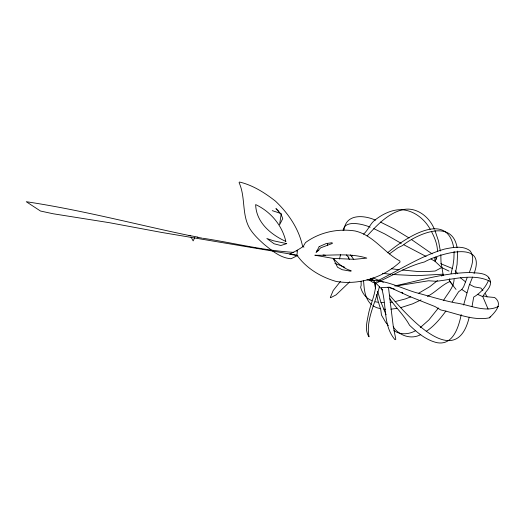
<?xml version="1.0" encoding="UTF-8"?>
<svg xmlns="http://www.w3.org/2000/svg" width="525" height="525" viewBox="0 0 525 525"><rect width="100%" height="100%" fill="white"/><g stroke="black" fill="none" stroke-linecap="round" stroke-linejoin="round"><path stroke-width="0.79" d="M394.682 285.922C419.816 280.593 444.734 272.626 470.669 272.547C477.967 273.223 489.7 272.383 490.488 282.457C490.803 288.225 484.942 291.808 482.797 296.651L488.06 308.989M454.118 251.416L453.889 258.983L453.009 265.335L451.08 273.591M375.651 282.903C375.972 294.203 370.066 304.441 368.202 315.453C366.883 322.291 364.613 330.697 369.055 336.833C365.617 320.158 375.388 303.004 379.411 286.722L376.189 283.447M296.927 255.15L297.517 250.11L303.168 246.547L305.478 242.602C319.541 232.207 337.897 228.309 355.084 230.974C373.314 235.102 383.887 252.433 399.833 260.971L400.057 262.034C383.092 277.574 358.975 285.285 336.138 281.439C320.782 277.049 306.272 268.314 296.927 255.15L161.621 232.431L109.325 222.685L53.169 213.767L40.484 211.03L26.25 201.712C81.519 209.98 135.667 224.352 190.345 235.764M472.008 306.639L473.688 297.098C480.257 293.226 485.513 287.451 488.526 280.396M443.579 300.392C447.477 293.514 453.856 287.49 454.118 279.129M343.107 230.429C344.689 219.279 363.208 224.234 370.171 227.174M455.26 274.07L457.085 264.318L457.656 251.107M340.581 254.618L339.465 259.048M461.245 314.606C458.699 326.557 453.416 345.247 437.581 342.779C426.608 340.548 417.067 332.502 409.52 325.205C404.197 315.453 396.021 307.814 389.753 298.751M388.447 287.26L393.264 326.327L395.824 339.334L395.036 339.727C382.554 325.277 387.083 304.553 381.36 287.569L388.447 287.26L393.389 289.058L409.822 296.566L435.035 306.567L440.764 309.953C456.573 313.294 473.163 321.123 489.471 317.809C494.878 312.382 503.462 304.034 494.602 297.478L487.764 296.861L483.203 295.818M456.035 289.419L449.256 280.809L449.8 278.644M463.601 305.005L469.114 285.633L472.598 277.075M343.954 230.022C345.929 213.399 364.219 215.079 375.467 220.139M469.238 317.133C456.094 372.579 406.836 314.921 389.511 295.135M474.055 273.492C487.41 238.573 438.172 254.179 424.351 262.001C408.03 266.024 393.632 275.107 378.348 281.761M469.442 272.199C471.942 265.558 475.046 256.83 469.921 250.661C462.584 245.293 452.727 247.419 444.511 249.086C420.315 256.167 399.177 270.349 376.648 281.216M348.79 256.876L348.515 258.615M467.106 277.784L463.621 286.821L461.77 289.459L458.601 291.749L452.156 301.822M194.775 237.562L193.141 240.896L191.041 237.044M436.892 257.27L435.041 261.312L441.663 267.553L449.019 271.09M353.686 259.481L351.717 256.541L352.439 255.248M445.968 310.957C440.377 318.577 434.201 326.077 426.261 331.36M438.428 307.965L428.892 319.928L420.315 327.548M489.471 317.809L490.265 316.713M441.656 276.104L443.067 274.181L441.02 262.152L440.797 254.605M333.926 259.042L333.683 259.35L337.529 267.232L342.182 269.699L350.962 271.254L351.153 270.657C344.059 268.931 338.251 263.504 333.204 258.392L314.856 255.222C332.135 255.721 350.037 252.833 366.817 258.116L354.349 259.33L333.204 258.392M340.462 281.4L333.172 290.568L330.304 297.504L330.612 297.728L336.079 294.879L349.775 281.807M363.536 234.137C368.353 229.983 370.217 223.46 375.191 219.87C381.563 214.955 388.979 211.004 397.025 209.902C410.937 208.254 423.708 217.54 430.224 229.268M296.533 251.186L297.517 250.11L289.629 254.212L297.695 255.727M367.152 235.909C377.029 225.166 387.791 213.511 402.445 209.751C416.167 206.391 429.398 216.733 434.293 229.058M498.474 306.364C485.678 313.3 468.576 304.421 455.162 302.859C441.774 300.156 428.761 295.969 415.57 292.51C400.877 288.048 387.043 280.468 371.365 280.416M437.463 280.573L429.791 286.683L418.838 293.121M389.347 253.956L397.943 247.741L402.393 245.634C417.073 234.019 452.018 218.157 457.124 247.669M387.601 252.781C403.869 239.026 446.854 209.357 453.712 247.623M415.741 330.586C409.244 334.438 400.286 335.199 393.96 330.592M427.429 296.363C435.54 292.333 441.604 284.983 449.938 281.512L453.055 285.141M441.663 267.553L435.166 271.025L426.352 271.602L416.981 271.425L402.629 270.021M421.063 299.887L412.611 303.85L400.562 307.709M420.781 334.556C411.246 339.905 399.112 335.692 393.277 326.845M297.846 255.445L290.968 258.766C280.304 257.88 272.285 250.845 264.278 244.479C259.074 239.8 253.936 235.029 250.11 229.11C241.428 215.086 245.851 197.466 239.078 182.641L239.472 182.024C252.715 185.095 264.856 192.819 275.487 201.16C288.415 213.452 298.85 228.697 302.603 246.363L303.929 247.144M410.806 296.848L405.103 299.007L395.122 301.593M379.837 281.492L375.657 283.041L372.809 282.338L368.419 279.464M316.667 251.002L318.885 250.596M387.883 287.47L389.471 287.182M396.867 308.398L390.935 309.199M395.778 286.053L428.525 280.77L436.229 281.288C453.554 279.392 473.452 273.125 489.91 281.262L490.488 282.457M390.095 302.407L392.306 302.183M379.411 286.722L382.712 290.036M293.829 252.361C263.123 250.569 233.015 242.734 202.617 238.225M383.887 309.186L385.468 309.251M380.92 302.426L383.906 302.643M398.928 269.738L391.525 268.741M392.411 274.49L416.824 275.684L443.067 274.181L443.513 275.566M390.922 274.312L382.43 273.295M323.046 254.927L325.356 255.268M375.257 301.796L377.928 302.21M197.151 237.261L201.836 238.088M366.942 279.832L371.687 280.711L369.895 279.451M189.059 235.436L197.925 237.149M380.658 308.733L376.418 307.598L372.796 305.681M272.258 210.65L281.236 213.596L279.576 224.818L282.739 218.676L281.137 214.298L275.933 208.609L278.88 211.385M440.659 263.675L452.248 268.419M389.379 287.306L394.761 289.262M334.878 263.32L344.846 267.304M380.363 222.029L394.255 228.933L409.067 237.989M383.355 282.286L372.894 277.843M373.787 228.631L384.733 233.92L401.29 243.383M477.442 294.289L482.797 296.651M371.838 300.608C366.03 298.489 362.138 293.094 360.623 287.254L361.167 285.292L361.075 281.426M426.103 256.456L404.001 244.867M469.527 284.333L474.16 286.84L480.887 288.061L482.902 290.535M430.979 259.002L435.041 261.312L434.687 257.348M411.659 239.669L432.16 253.91M461.77 289.459L466.843 292.825M401.271 292.248L402.76 293.081L402.649 292.766M460.418 277.758L465.701 281.964M455.168 270.762L457.695 273.722M370.965 278.303L373.866 280.888M371.208 278.296L374.64 281.38M371.569 279.083L373.905 281.262M371.556 304.71C364.691 298.745 364.133 288.908 363.569 280.462M449.256 280.809L449.938 281.512M346.441 254.927L348.495 257.401L349.335 259.527M388.323 325.592L385.626 322.232L381.452 315.079L380.802 309.776L377.81 300.136L376.714 294.348M370.466 278.782L371.91 280.632M350.411 254.868L351.717 256.541M435.396 257.106L436.675 259.127M431.333 231.262C434.634 237.536 437.489 244.368 437.489 251.573M485.428 293.632L486.997 296.979M434.949 230.488L438.565 241.172L440.35 251.002M386.111 314.77L380.704 301.58L377.639 291.257M375.382 282.614L375.716 284.045M374.266 282.496L375.598 288.829M488.631 277.259L488.834 278.532M327.403 243.318L327.607 245.49M286.709 243.613L280.822 245.516L274.103 243.777L266.871 238.521L273.604 240.811L286.709 243.613M319.167 246.645L316.083 252.604L320.69 247.813L332.371 243.442L332.108 242.714L326.117 243.587L319.167 246.645M285.83 241.421C270.861 234.655 256.036 222.311 255.662 204.579C270.611 211.621 282.109 225.212 285.83 241.421"/></g></svg>
